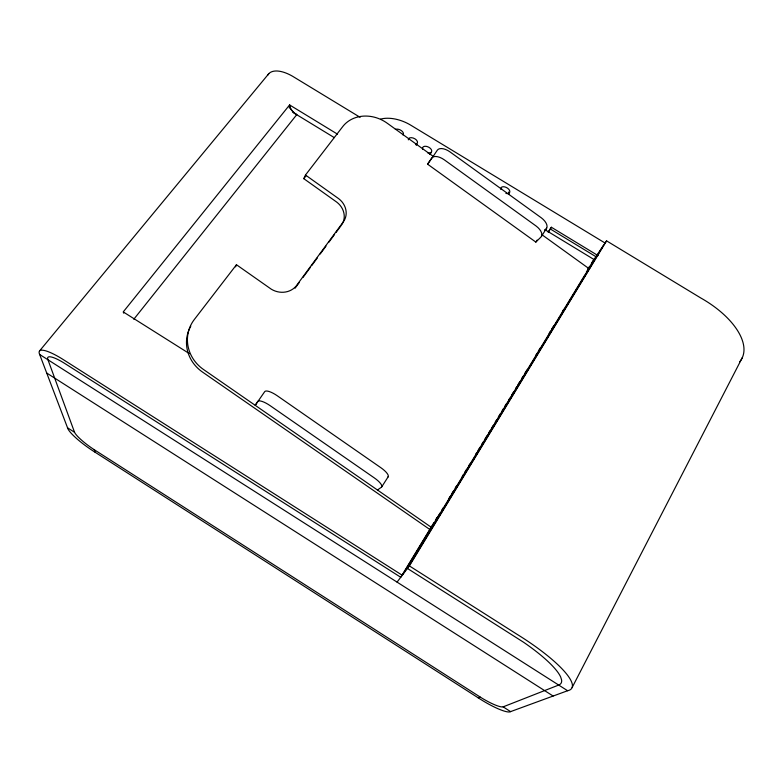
<?xml version="1.0" encoding="UTF-8"?>
<svg xmlns="http://www.w3.org/2000/svg" width="783" height="783" viewBox="0 0 783 783"><rect width="100%" height="100%" fill="white"/><g stroke="black" fill="none" stroke-linecap="round" stroke-linejoin="round"><path stroke-width="1.17" d="M289.289 107.995L289.602 104.942L337.512 134.167M235.624 266.846L236.466 264.732L271.29 289.191A19.516 17.843 27 0 0 296.043 286.186L343.698 221.325A18.244 16.237 30.5 0 0 338.706 198.696L305.478 175.03L342.425 126.993A33.61 29.059 32.3 0 1 387.693 123.557L433.185 156.346L427.587 164.176L535.846 242.094L541.082 236.916A11.794 6.156 32.5 0 0 536.218 226.101L444.264 159.801A11.412 5.97 36.1 0 0 431.668 158.088L427.587 164.176M341.77 224.672A18.126 16.149 30.4 0 0 336.817 202.18L303.804 178.671L305.478 175.03M572.148 687.503L742.323 357.596M548.413 231.934L551.389 227.256L598.085 255.63M433.86 522.75L400.749 577.277L65.664 364.026A24.802 5.403 36.3 0 0 47.959 359.769L74.551 432.294A22.345 4.179 35.4 0 0 94.303 449.736L479.999 696.929A22.991 4.375 31.3 0 0 503.146 706.853L510.585 711.62L567.606 690.733A79.523 18.156 30.9 0 0 516.623 634.044L409.392 565.923L397.059 582.112M435.73 519.658L436.983 517.602M587.641 269.499L589.452 266.514M440.026 513.09L402.276 575.27L64.441 360.337A34.824 7.585 36.3 0 0 39.659 354.484L67.544 427.802A28.413 5.295 35.4 0 0 95.135 452.251L478.159 697.79A29.304 5.569 31.2 0 0 510.585 711.62M441.925 509.968L443.188 507.873M448.894 498.477L450.166 496.383M451.439 494.298L453.337 491.156M455.246 488.024L456.509 485.94M462.215 476.534L463.487 474.449M464.759 472.355L466.658 469.223M468.557 466.091L469.829 463.996M475.535 454.59L476.808 452.505M478.08 450.411L479.979 447.279M481.878 444.147L483.15 442.052M485.049 438.92L486.957 435.788M488.856 432.656L490.129 430.562M491.401 428.477L493.3 425.335M495.199 422.203L496.471 420.119M498.37 416.977L500.278 413.845M502.177 410.713L503.449 408.628M504.722 406.534L506.621 403.402M508.519 400.27L509.792 398.175M511.69 395.043L513.599 391.911M515.498 388.769L516.77 386.685M518.033 384.59L519.941 381.458M521.84 378.326L523.113 376.231M525.011 373.099L526.92 369.968M535.797 355.335L537.069 353.25M538.332 351.156L540.241 348.024M549.118 333.401L550.39 331.307M551.653 329.222L553.561 326.09M562.439 311.458L563.711 309.373M586.369 272.053L593.984 259.506L544.919 229.673M440.183 514.118L588.61 269.528M603.155 245.901L407.463 568.458L523.455 642.177A71.919 16.374 30.9 0 1 560.706 677.119L561.577 679.898A71.919 16.374 30.9 0 1 558.69 685.056L503.146 706.853M409.392 565.923L606.561 240.851L700.873 298.039A69.57 35.127 27.1 0 1 739.661 361.824M381.703 486.909L388.162 476.788M541.493 236.28L546.681 228.147M535.846 242.094L537.138 240.078M548.149 232.15L551.389 227.256M433.185 156.346L437.315 150.189A11.363 6.029 36.2 0 1 449.902 151.833L541.474 217.938A11.755 6.225 32.5 0 1 546.26 228.783L544.762 230.29M591.948 262.52L606.561 240.851M590.676 266.465L584.118 276.164L437.188 518.209L441.573 512.229M295.103 288.193L299.409 282.33M303.001 277.446L310.176 267.669M311.614 265.721L317.36 257.901M320.227 253.986L325.973 246.175M328.85 242.26L334.586 234.44M336.024 232.492L341.055 225.651M236.466 264.732L194.301 319.533A37.467 35.118 19.7 0 0 203.57 369.547L431.678 527.566M303.804 178.671L306.016 175.803M133.815 319.239L296.728 114.69A9.181 4.395 40 0 1 289.602 104.942L123.234 311.918L189.408 353.642M39.718 350.745L268.882 73.592M377.455 490.011L381.36 487.251A12.342 3.572 33 0 0 374.225 477.845L270.135 405.663A12.655 3.67 34.8 0 0 257.656 401.513L255.229 405.33L264.693 391.666A12.606 3.768 34.8 0 1 277.182 395.709L380.783 467.657A12.293 3.67 33 0 1 387.81 477.141M478.159 697.79L479.999 696.929M605.328 243.19L410.889 125.26A29.392 17.099 24.6 0 0 380.597 119.124M550.351 228.998L595.941 256.707M360.141 117.333L294.379 77.351A30.586 14.799 40.5 0 0 267.688 75.237M292.901 112.361L334.312 137.632M39.659 354.484L567.606 690.733M46.716 373.031L553.121 696.038M67.544 427.802L74.551 432.294M430.004 529.602L202.513 372.072A37.193 34.892 19.4 0 1 190.778 326.217M541.973 234.743L588.796 268.491M94.303 449.736L95.135 452.251M296.728 114.69A9.288 4.444 40 0 1 289.602 104.942M123.694 313.131A10.238 2.868 37 0 1 123.391 312.486M430.865 152.538A4.913 2.868 25.5 0 1 429.798 154.457M416.703 143.925A4.913 2.858 25 0 1 416.262 145.344M422.791 149.357A4.913 2.858 25.5 0 1 425.972 146.313A4.913 2.858 25.5 0 1 431.668 150.424A4.913 2.858 25.5 0 1 427.508 152.763M408.325 139.863A4.913 2.858 25 0 1 414.941 138.826A4.913 2.858 25 0 1 415.528 144.238M395.346 129.42A4.913 2.848 24.5 0 1 401.385 130.624A4.913 2.848 24.5 0 1 402.961 134.921M500.826 189.104A4.904 2.858 28.3 0 1 504.732 186.892A4.904 2.858 28.3 0 1 509.802 191.199A4.904 2.858 28.3 0 1 505.906 193.421M500.787 188.889A4.894 2.858 28.3 0 1 501.619 188.586M508.529 192.089A4.894 2.858 28.3 0 1 508.529 194.468"/></g></svg>
